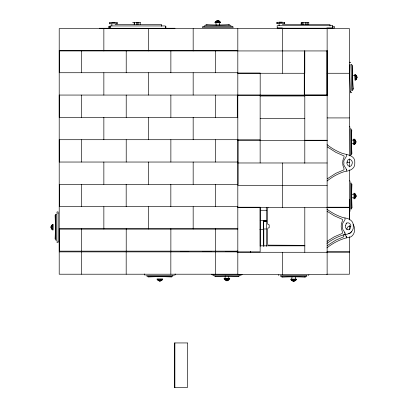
<?xml version="1.0" encoding="UTF-8"?>
<svg xmlns="http://www.w3.org/2000/svg" width="408" height="408" viewBox="0 0 408 408"><rect width="100%" height="100%" fill="white"/><g stroke="black" fill="none" stroke-linecap="round" stroke-linejoin="round"><path stroke-width="0.61" d="M349.529 219.703L349.529 199.237M206.912 24.908L206.907 25.072M304.562 276.93L304.562 276.838M346.866 229.566C346.667 227.552 348.896 224.854 350.844 226.593M308.938 274.834L308.412 275.522M219.412 25.225L219.764 22.72M224.971 278.486L225.323 275.986M291.71 279.118L292.062 276.619M215.909 21.491L216.398 21.134L215.99 21.349M228.852 279.628L228.337 280.077L228.679 279.72M356.801 78.254L356.745 78.412A3.167 2.683 -38.3 0 1 356.327 79.198L356.189 79.382A3.667 3.101 -73.7 0 1 355.546 80.039M351.803 92.198L351.319 92.718L350.421 92.774L349.442 64.79M355.705 142.866L355.643 143.024A3.167 2.683 -36.6 0 1 355.2 143.794L355.057 143.978A3.667 3.101 -72 0 1 354.399 144.611M355.863 196.988L355.801 197.146A3.167 2.683 -36.6 0 1 355.358 197.916L355.215 198.094A3.667 3.101 -72 0 1 354.552 198.732M51.219 226.16L51.28 226.001A3.167 2.683 -36.3 0 1 51.729 225.231L51.872 225.053A3.667 3.101 -71.7 0 1 52.535 224.42M350.452 210.773L349.763 211.308M56.702 212.4L57.207 211.895L58.104 211.874L58.104 242.413L57.207 242.393L56.702 241.888M242.174 274.385L241.669 274.89M356.097 79.218C356.862 78.015 355.975 79.509 356.322 79.106M355.215 197.752L355.567 197.411L355.123 197.931M51.959 225.221L51.515 225.736L51.75 225.292M351.64 231.729L350.018 233.361L348.677 233.279M268.046 207.453L267.526 208.738L267.526 223.319L268.046 224.609L269.183 224.808L269.183 227.786L268.046 227.985L267.526 229.27L267.526 243.851L268.046 245.142L304.705 245.341M346.035 223.298L346.392 222.906M327.099 180.994C332.438 176.72 338.543 173.364 345.097 171.38C349.936 171.013 355.343 168.611 354.802 162.833C355.475 155.657 347.978 154.872 342.863 153.546C337.156 151.511 331.826 148.456 327.099 144.672M326.93 247.896C332.877 243.137 339.777 239.511 347.183 237.67C354.001 238.048 356.582 229.388 353.119 224.471M327.313 178.775L335.85 173.303L343.781 169.927L344.133 169.101L342.924 165.398L342.684 162.823L342.924 160.242L344.077 156.901L343.98 155.943L335.855 152.357L327.313 146.89M327.063 241.322L334.356 236.773L342.281 233.396L342.633 232.57L341.425 228.868L341.19 226.287L341.425 223.706L342.577 220.366L342.48 219.412L334.356 215.822L327.063 211.273M326.91 243.438C331.928 239.649 337.574 236.671 343.602 234.845C348.437 234.478 353.843 232.081 353.308 226.297C353.848 220.519 348.447 218.101 343.607 217.744C337.579 215.924 331.928 212.945 326.915 209.156M327.145 245.677L335.682 240.21L343.613 236.834L343.964 236.008L343.444 234.707M346.433 171.018C347.667 168.642 342.501 166.051 343.939 162.823C342.501 159.594 347.667 157.009 346.433 154.637M344.933 234.483C346.173 232.106 341.001 229.52 342.44 226.287C341.012 223.1 346.382 220.131 344.939 218.107M346.265 237.92L346.581 236.829L344.755 234.228M203.062 26.321L202.557 26.826L202.531 27.724L233.075 27.724L233.055 26.826L232.545 26.321M174.629 275.344L175.134 274.839L175.16 273.941M216.821 20.839L216.663 20.9A3.167 2.683 -53.7 0 0 215.893 21.349L215.715 21.491A3.667 3.101 -18.3 0 0 215.082 22.154M160.869 280.826L161.032 280.765A3.167 2.683 -53.7 0 0 161.798 280.316L161.976 280.174A3.667 3.101 -18.3 0 0 162.608 279.511M227.909 280.373L228.072 280.311A3.167 2.683 -53.7 0 0 228.837 279.863L229.021 279.72A3.667 3.101 -18.3 0 0 229.653 279.057M294.653 281.005L294.811 280.944A3.167 2.683 -53.7 0 0 295.576 280.495L295.759 280.352A3.667 3.101 -18.3 0 0 296.392 279.689M352.951 75.709L354.817 75.383M351.308 140.301L353.807 139.934M351.461 194.422L353.96 194.055M353.078 88.301L352.854 88.312M349.355 62.251L350.253 62.24L350.778 62.73M352.063 65.637L352.512 65.622C352.364 73.96 352.609 80.881 353.333 89.189L352.889 89.204M350.375 91.525L350.911 91.504M351.344 130.116L351.788 130.116C351.395 138.445 351.436 145.365 351.91 153.694L351.466 153.694M351.477 131.009L351.569 131.009M351.497 184.238L351.946 184.232C351.553 192.566 351.589 199.486 352.068 207.81L351.625 207.815M351.502 185.13L351.727 185.13M217.449 20.4L218.158 20.4M217.092 20.757L218.52 20.757M279.087 22.134L282.3 22.134M111.863 22.364L115.076 22.364M214.95 22.364L220.662 22.364M132.62 22.496L140.332 22.496M276.558 22.491L284.774 22.491M109.334 22.72L117.55 22.72M214.95 22.72L220.662 22.72M308.887 22.685L301.17 22.685L301.17 24.562M276.558 23.562L284.774 23.562M109.334 23.791L117.55 23.791M115.112 24.368L161.435 24.368L161.435 26.336M282.392 24.562L329.985 24.562L329.985 26.035M203.25 26.296L232.361 26.296M110.644 26.336L108.742 26.336L108.742 27.764L110.644 27.764M332.546 26.525L334.448 26.525L334.448 27.958L326.813 27.958M277.292 27.958L282.372 27.958M99.379 28.259L136.986 28.259M137.414 28.259L175.022 28.259M136.695 28.438L137.97 28.438M237.854 50.403L59.237 50.403L59.237 72.731L237.854 72.731M59.206 50.939L327.129 50.939M237.854 73.047L260.182 73.047L260.182 95.37M237.818 73.267L304.801 73.267L304.801 50.939M327.129 73.267L349.457 73.267M304.832 95.059L59.206 95.059L59.237 117.387L237.854 117.387M237.818 95.192L260.146 95.192L260.146 162.976M304.801 95.416L327.129 95.416M259.83 95.594L327.129 95.594M260.146 95.997L304.801 95.997M327.129 117.922L349.457 117.922M260.146 118.32L304.801 118.32M237.854 139.709L59.206 139.709L59.237 162.037L237.854 162.037M237.818 139.847L260.146 139.847M237.818 140.25L260.146 140.25M304.801 140.25L327.129 140.25M260.146 140.648L327.129 140.648M346.973 162.573L349.457 162.573M237.818 162.976L327.129 162.976M59.206 184.365L237.818 184.365M237.818 185.303L327.129 185.303M59.206 206.693L237.818 206.693M237.818 207.228L260.146 207.228L260.182 246.223M327.129 207.228L349.457 207.228M327.129 207.407L349.457 207.407M237.818 207.631L327.129 207.631M260.304 210.278L266.781 210.278M57.569 213.124L58.104 213.124M55.514 215.358L55.07 215.358C55.503 223.681 55.503 230.607 55.07 238.935L55.514 238.935M260.182 220.402L266.383 220.402M263.185 220.932L266.353 220.932M263.364 221.34L266.546 221.34M263.293 221.519L266.546 221.519M263.456 221.564L266.628 221.564M237.854 228.817L59.237 228.817L59.237 251.144L237.854 251.144M59.206 229.021L237.818 229.021M263.201 228.98L266.322 228.98M259.865 229.357L263.639 229.357M55.514 238.037L55.289 238.037M57.569 241.164L58.104 241.164M260.233 245.825L304.955 245.825M180.617 251.685L188.797 251.685M202.633 251.685L211.436 251.685M225.272 251.685L237.221 251.685M59.206 251.884L260.146 251.884L260.146 207.228M326.813 251.884L349.457 251.884M327.129 252.062L349.457 252.062M237.818 252.282L327.129 252.282M238.134 274.212L59.206 274.212L59.206 28.611L349.457 28.611L349.457 155.933M326.803 274.212L349.457 274.212L349.457 236.62M212.369 274.916L241.485 274.916M224.069 278.486L229.786 278.486M224.069 278.843L229.786 278.843M157.029 278.939L162.746 278.939M290.812 279.118L296.524 279.118M157.029 279.296L162.746 279.296M290.812 279.475L296.524 279.475M226.216 280.454L227.644 280.454M226.573 280.811L227.281 280.811M159.176 280.908L160.604 280.908M292.954 281.087L294.382 281.087M159.533 281.265L160.242 281.265M293.311 281.444L294.025 281.444M349.447 126.643L350.14 127.168M349.605 180.764L350.299 181.29M351.324 143.509L353.828 143.851M352.104 197.717L353.981 197.972M356.051 75.393L356.424 75.873L356.174 75.439M51.872 229.041L51.515 228.551L51.75 228.995M218.79 20.839L218.948 20.9A3.167 2.683 53.7 0 1 219.713 21.349L219.897 21.491A3.667 3.101 18.3 0 1 220.529 22.154M292.684 281.005L292.526 280.944A3.167 2.683 53.7 0 1 291.756 280.495L291.577 280.352A3.667 3.101 18.3 0 1 290.945 279.689M225.945 280.373L225.787 280.311A3.167 2.683 53.7 0 1 225.017 279.863L224.839 279.72A3.667 3.101 18.3 0 1 224.206 279.057M158.906 280.826L158.748 280.765A3.167 2.683 53.7 0 1 157.978 280.316L157.799 280.174A3.667 3.101 18.3 0 1 157.167 279.511M278.924 275.522L278.399 274.834M212.186 274.89L211.655 274.202M145.146 275.344L144.641 274.839L144.616 273.941M291.745 280.265L292.261 280.709L291.771 280.352M346.667 169.774L346.208 169.264M345.168 233.238L344.709 232.728M346.494 236.676L346.035 236.166M356.056 75.546L356.189 75.806M356.735 76.291L356.668 76.133A3.167 2.683 34.3 0 0 356.194 75.378L356.041 75.205A3.667 3.101 69.7 0 0 355.358 74.598M355.694 140.898L355.633 140.74A3.167 2.683 36 0 0 355.179 139.975L355.036 139.796A3.667 3.101 71.4 0 0 354.368 139.169M355.853 195.019L355.791 194.861A3.167 2.683 36 0 0 355.337 194.096L355.195 193.917A3.667 3.101 71.4 0 0 354.526 193.29M51.219 228.128L51.28 228.286A3.167 2.683 36.3 0 0 51.729 229.056L51.872 229.235A3.667 3.101 71.7 0 0 52.535 229.867M266.424 246.381L266.286 207.59M295.275 276.619L295.627 279.118M215.847 22.72L216.199 25.225M228.623 276.614L228.883 278.486M282.775 276.93L282.775 276.838M228.699 24.908L228.699 25.072M357.194 76.903L357.219 77.612M356.827 76.556L356.873 77.984M355.144 74.47L355.343 80.182M354.787 74.48L354.986 80.192M356.133 141.525L356.138 142.234M356.291 195.646L356.296 196.355M355.776 141.168L355.781 142.596M355.934 195.289L355.939 196.717M354.159 139.031L354.185 144.748M354.312 193.152L354.343 198.869M353.802 139.036L353.828 144.748M353.955 193.157L353.986 198.869M349.457 158.743L349.457 166.979M349.457 169.81L349.457 219.983M349.457 225.644L349.457 229.418M327.16 50.72L327.16 95.37M327.129 28.611L327.129 274.61L237.818 274.61L237.818 28.611M326.981 50.832L326.981 94.855L304.654 94.855L304.654 50.832M308.774 22.685L308.774 24.562M307.362 22.685L307.362 24.562M306.122 22.685L306.122 24.562M305.454 276.711L305.454 277.154C297.131 276.721 290.205 276.721 281.877 277.154L281.877 276.711M305.179 22.685L305.179 24.562M304.801 95.594L304.801 163.292M304.801 207.631L304.801 252.282M304.251 73.047L304.251 95.37M303.164 22.685L303.164 24.562M302.705 22.685L302.705 24.562M301.277 22.685L301.277 24.562M284.223 22.491L284.223 23.562M282.474 28.611L282.474 73.267M282.474 162.976L282.474 207.631M282.474 252.282L282.474 274.61M279.087 23.562L279.087 25.709M277.108 22.491L277.108 23.562M263.818 229.673L263.818 246.417M263.639 220.789L263.639 246.101M263.461 220.922L263.461 229.796M250.675 251.277L250.675 252.501M240.144 274.916L240.052 275.63L239.43 275.986L214.424 275.986L213.807 275.63L213.71 274.916M238.716 276.073L238.716 276.522C230.393 276.089 223.467 276.089 215.138 276.522L215.138 276.073M238.032 139.913L238.032 184.569M237.283 95.416L237.283 117.744M237.14 250.93L237.14 252.2M231.025 26.296L230.928 25.582L230.306 25.225L205.3 25.225L204.683 25.582L204.587 26.296M229.592 25.133L229.592 24.689C221.269 25.123 214.343 25.123 206.014 24.689L206.014 25.133M215.526 50.403L215.526 72.731M215.526 95.059L215.526 117.387M215.526 139.709L215.526 162.037M215.495 184.365L215.495 206.693M215.526 228.817L215.526 251.144M215.495 251.884L215.495 274.212M193.168 28.611L193.168 50.939M193.168 72.731L193.168 95.059M193.168 117.387L193.168 139.709M193.168 162.037L193.168 184.365M193.168 206.693L193.168 229.021M174.869 342.944L174.869 387.6M171.676 276.532L171.676 276.976C163.353 276.542 156.427 276.542 148.099 276.976L148.099 276.532M170.87 50.403L170.87 72.731M170.87 95.059L170.87 117.387M170.87 139.709L170.87 162.037M170.84 184.365L170.84 206.693M170.87 228.817L170.87 251.144M170.84 251.884L170.84 274.212M165.898 26.336L165.898 27.764M165.337 28.438L165.337 25.939L109.966 25.939L109.966 28.438M148.512 28.611L148.512 50.939M148.512 72.731L148.512 95.059M148.512 117.387L148.512 139.709M148.512 162.037L148.512 184.365M148.512 206.693L148.512 229.021M140.225 22.496L140.225 24.368M138.812 22.496L138.812 24.368M137.567 22.496L137.567 24.368M136.629 22.496L136.629 24.368M134.614 22.496L134.614 24.368M134.156 22.496L134.156 24.368M126.22 50.403L126.22 72.731M126.22 95.059L126.22 117.387M126.22 139.709L126.22 162.037M126.22 228.817L126.22 251.144M126.184 184.365L126.184 206.693M126.184 251.884L126.184 274.212M116.999 22.72L116.999 23.791M111.863 23.791L111.863 25.939M109.885 22.72L109.885 23.791M103.856 28.611L103.856 50.939M103.856 72.731L103.856 95.059M103.856 117.387L103.856 139.709M103.856 162.037L103.856 184.365M103.856 206.693L103.856 229.021M81.564 50.403L81.564 72.731M81.564 95.059L81.564 117.387M81.564 139.709L81.564 162.037M81.534 184.365L81.534 206.693M81.564 228.817L81.534 274.212M59.517 184.365L59.517 206.693M53.101 224.288L53.101 230M52.744 224.288L52.744 230M51.138 226.43L51.138 227.858M50.781 226.787L50.781 227.501M352.823 89.918L352.486 90.551L351.778 90.673L350.855 64.25L351.574 64.321L351.951 64.928L352.823 89.918M347.157 161.706C345.525 165.439 351.303 168.805 352.094 163.945C353.721 160.216 347.947 156.845 347.157 161.706M345.658 225.175C344.026 228.903 349.804 232.269 350.594 227.409C352.226 223.681 346.448 220.315 345.658 225.175M351.38 154.408L351.028 155.03L350.314 155.127L350.171 128.693L350.89 128.785L351.247 129.402L351.38 154.408M351.538 208.529L351.181 209.151L350.467 209.248L350.329 182.815L351.043 182.906L351.405 183.524L351.538 208.529M55.631 214.455L55.605 239.649L55.962 240.266L56.676 240.363L56.676 213.925L55.631 214.455M173.104 275.726L172.39 276.44L147.385 276.44L146.768 276.083L146.671 275.369L173.104 275.369L173.104 275.726M306.887 275.905L306.173 276.619L281.163 276.619L280.546 276.262L280.449 275.548L306.887 275.548L306.887 275.905M161.813 280.087L161.298 280.531L161.813 280.087M295.591 280.265L295.076 280.709L295.591 280.265M216.551 21.415L216.526 21.491A3.667 2.081 52.1 0 0 216.444 22.154A3.667 1.02 -58.2 0 1 216.995 21.491L217.184 20.9A3.167 2.519 58.7 0 0 216.607 21.349L216.551 21.415M161.17 280.174L161.089 280.316A3.167 2.519 58.7 0 1 160.512 280.765L160.696 280.174A3.667 1.02 -58.2 0 0 161.252 279.511A3.667 2.081 52.1 0 1 161.17 280.174M228.21 279.72L228.128 279.863A3.167 2.519 58.7 0 1 227.552 280.311L227.735 279.72A3.667 1.02 -58.2 0 0 228.291 279.057A3.667 2.081 52.1 0 1 228.21 279.72M294.948 280.352L294.867 280.495A3.167 2.519 58.7 0 1 294.29 280.944L294.479 280.352A3.667 1.02 -58.2 0 0 295.03 279.689A3.667 2.081 52.1 0 1 294.948 280.352M356.786 77.76L356.73 77.892A3.167 2.519 29.3 0 1 356.301 78.489L356.164 78.576A3.667 2.081 35.9 0 1 355.501 78.678A3.667 1.02 -33.8 0 0 356.143 78.101L356.786 77.76M355.7 142.372L355.643 142.504A3.167 2.519 31 0 1 355.195 143.086L355.052 143.167A3.667 2.081 37.6 0 1 354.389 143.249A3.667 1.02 -32.1 0 0 355.052 142.693L355.7 142.372M355.858 196.493L355.796 196.625A3.167 2.519 31 0 1 355.353 197.207L355.21 197.288A3.667 2.081 37.6 0 1 354.547 197.37A3.667 1.02 -32.1 0 0 355.21 196.814L355.858 196.493M355.179 143.371L354.97 143.81L355.179 143.371M51.28 226.522L51.872 226.333A3.667 1.02 -31.8 0 1 52.535 225.782A3.667 2.081 37.9 0 0 51.872 225.864L51.729 225.945A3.167 2.519 31.3 0 0 51.28 226.522M356.225 76.923L356.25 77.653L356.25 76.954M355.169 141.52L355.169 142.249L355.169 141.52M355.322 195.641L355.327 196.37L355.348 195.667M51.597 227.001C51.566 228.225 52.25 226.425 51.597 227.001M217.469 21.349L218.168 21.369L217.469 21.349M160.252 280.296L159.523 280.296L160.252 280.296M227.292 279.842L226.593 279.863L227.292 279.842M294.03 280.475L293.332 280.495L294.03 280.475M332.566 25.709L277.195 25.709L277.195 28.208L332.566 28.208L332.566 25.709M187.369 342.944L174.486 342.944L174.486 387.6L187.369 387.6L187.369 342.944M355.036 139.985L355.394 140.474L355.036 139.985M355.195 194.106L355.552 194.596L355.195 194.106M356.148 76.036L356.072 76.016A3.667 2.081 -39.9 0 0 355.404 75.954A3.667 1.02 29.8 0 1 356.087 76.485L356.684 76.653A3.167 2.519 -33.3 0 0 356.22 76.092L356.148 76.036M355.118 140.632L355.042 140.607A3.667 2.081 -38.2 0 0 354.374 140.531A3.667 1.02 31.5 0 1 355.042 141.076L355.633 141.26A3.167 2.519 -31.6 0 0 355.184 140.689L355.118 140.632M355.271 194.754L355.195 194.728A3.667 2.081 -38.2 0 0 354.532 194.647A3.667 1.02 31.5 0 1 355.2 195.197L355.791 195.381A3.167 2.519 -31.6 0 0 355.343 194.805L355.271 194.754M51.872 228.424L51.729 228.342A3.167 2.519 -31.3 0 1 51.28 227.766L51.872 227.955A3.667 1.02 31.8 0 0 52.535 228.506A3.667 2.081 -37.9 0 1 51.872 228.424M218.428 20.9L218.617 21.491A3.667 1.02 58.2 0 1 219.167 22.154A3.667 2.081 -52.1 0 0 219.086 21.491L219.004 21.349A3.167 2.519 -58.7 0 0 218.428 20.9M293.179 281.005L293.046 280.944A3.167 2.519 -58.7 0 1 292.47 280.495L292.388 280.352A3.667 2.081 -52.1 0 1 292.306 279.689A3.667 1.02 58.2 0 0 292.857 280.352L293.179 281.005M226.435 280.373L226.307 280.311A3.167 2.519 -58.7 0 1 225.731 279.863L225.649 279.72A3.667 2.081 -52.1 0 1 225.568 279.057A3.667 1.02 58.2 0 0 226.119 279.72L226.435 280.373M159.395 280.826L159.268 280.765A3.167 2.519 -58.7 0 1 158.692 280.316L158.61 280.174A3.667 2.081 -52.1 0 1 158.528 279.511A3.667 1.02 58.2 0 0 159.079 280.174L159.395 280.826M219.555 21.491L219.213 21.134L219.555 21.491M225.44 279.842L225.002 279.628L225.451 279.863M158.401 280.296L157.962 280.087L158.411 280.316"/></g></svg>
